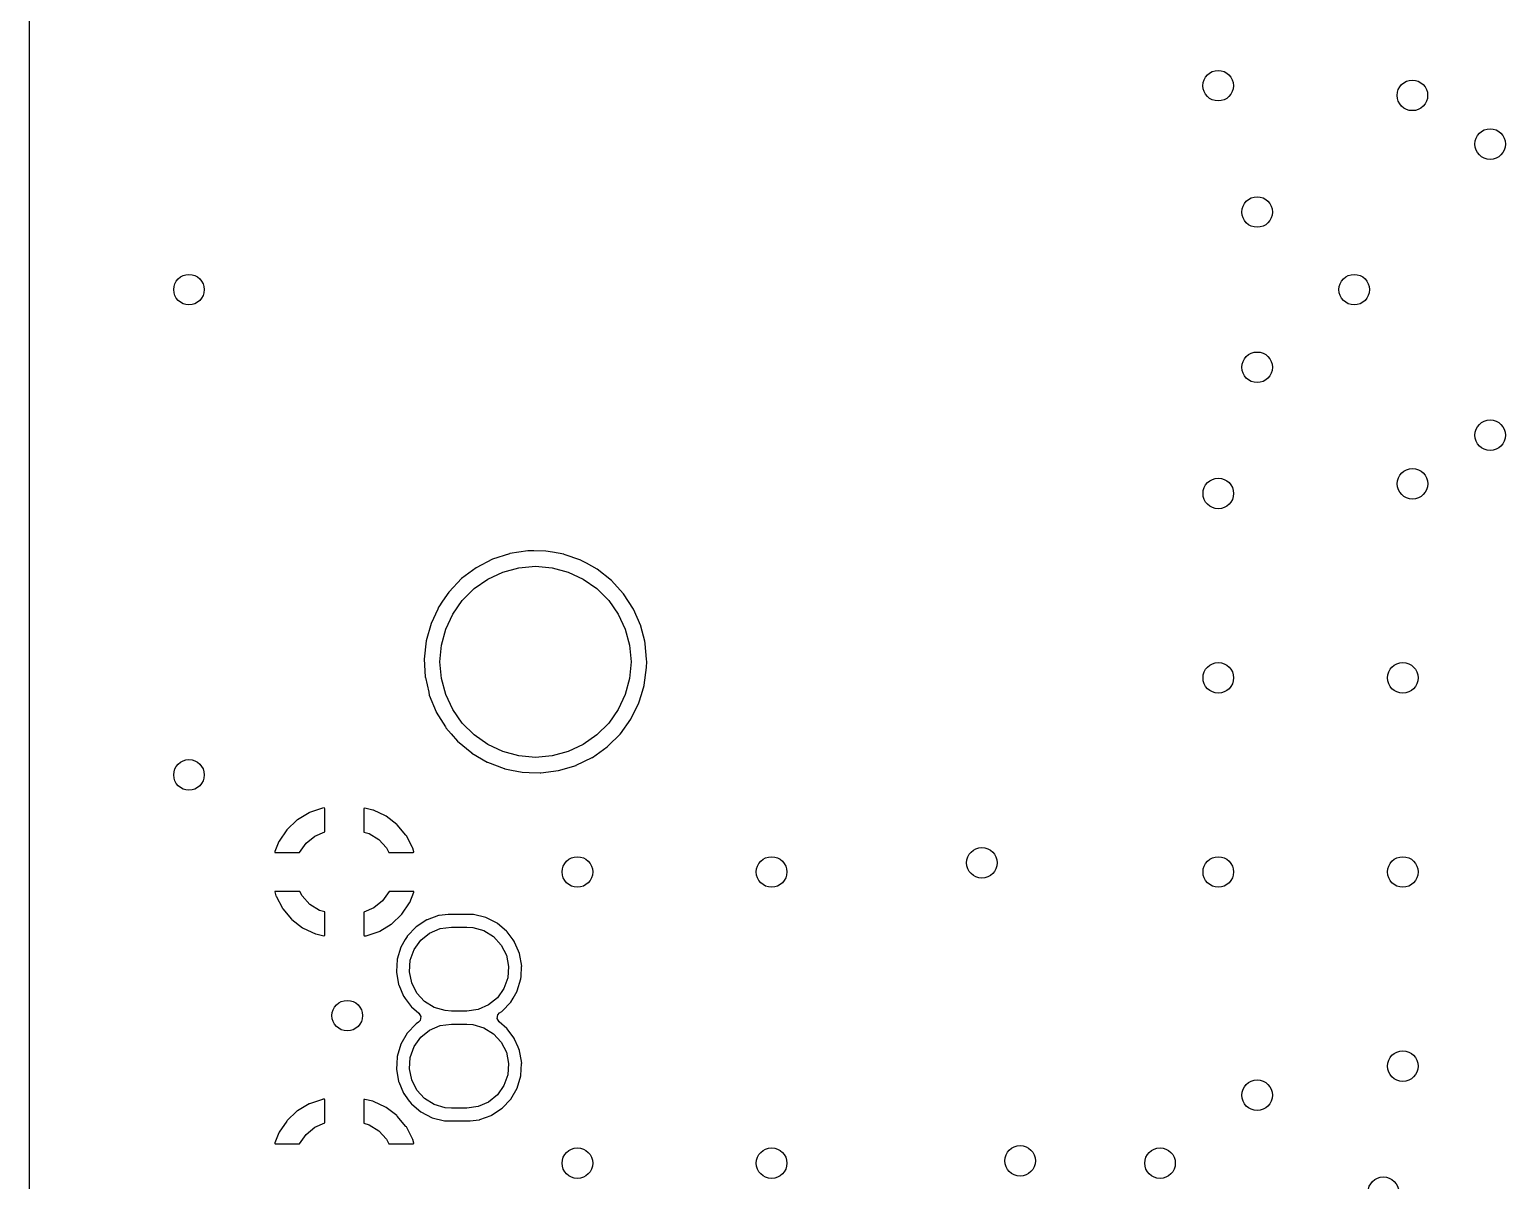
# Model space of a CAD drawing. Extents: x 2.37 to 5.13, y -5.38 to -2.62.
# Drawn here: x 2.368 to 3.128, y -4.459 to -3.866 of the extents above; entities that cross this region are included whole.
import ezdxf

# ---------------------------------------------------------------- set-up
doc = ezdxf.new("R2010")
doc.units = 0
doc.header["$MEASUREMENT"] = 0
doc.layers.add('BLACK', color=7, linetype='CONTINUOUS')

msp = doc.modelspace()

# ---------------------------------------------------------------- linework, layer by layer
at = {"layer": 'BLACK', "linetype": 'CONTINUOUS'}
for p, q in [((2.36789, -5.37919), (2.36789, -2.62081)), ((2.60622, -4.13891), (2.59789, -4.14324)), ((2.60633, -4.13887), (2.60622, -4.13891)), ((2.61503, -4.13603), (2.60633, -4.13887)), ((2.60633, -4.13887), (2.60633, -4.13887)), ((2.61515, -4.13599), (2.61503, -4.13603)), ((2.61503, -4.13603), (2.61503, -4.13603)), ((2.62443, -4.13457), (2.61515, -4.13599)), ((2.62455, -4.13457), (2.62443, -4.13457)), ((2.62756, -4.13461), (2.62455, -4.13457)), ((2.62455, -4.13457), (2.62455, -4.13457)), ((2.63382, -4.13468), (2.62756, -4.13461)), ((2.63716, -4.13528), (2.63382, -4.13468)), ((2.64294, -4.13631), (2.63716, -4.13528)), ((2.64306, -4.13633), (2.64294, -4.13631)), ((2.64294, -4.13631), (2.64294, -4.13631)), ((2.64318, -4.13637), (2.64306, -4.13633)), ((2.6518, -4.13943), (2.64318, -4.13637)), ((2.64318, -4.13637), (2.64318, -4.13637)), ((2.65191, -4.13947), (2.6518, -4.13943)), ((2.65202, -4.13952), (2.65191, -4.13947)), ((2.65462, -4.14096), (2.65202, -4.13952)), ((2.65202, -4.13952), (2.65202, -4.13952)), ((2.66014, -4.144), (2.65462, -4.14096)), ((2.59038, -4.14888), (2.58389, -4.15567)), ((2.59789, -4.14324), (2.59038, -4.14888)), ((2.59679, -4.15403), (2.60382, -4.14911)), ((2.60382, -4.14911), (2.61159, -4.14549)), ((2.61159, -4.14549), (2.61988, -4.14327)), ((2.61988, -4.14327), (2.62843, -4.14252)), ((2.62843, -4.14252), (2.63697, -4.14327)), ((2.63697, -4.14327), (2.64526, -4.14549)), ((2.64526, -4.14549), (2.65303, -4.14911)), ((2.65303, -4.14911), (2.66006, -4.15403)), ((2.66751, -4.14982), (2.66014, -4.144)), ((2.58383, -4.15577), (2.58056, -4.16055)), ((2.58389, -4.15567), (2.58383, -4.15577)), ((2.58383, -4.15577), (2.58383, -4.15577)), ((2.59073, -4.1601), (2.59679, -4.15403)), ((2.66006, -4.15403), (2.66612, -4.1601)), ((2.66759, -4.14991), (2.66751, -4.14982)), ((2.66887, -4.15133), (2.66759, -4.14991)), ((2.66759, -4.14991), (2.66759, -4.14991)), ((2.67382, -4.15677), (2.66887, -4.15133)), ((2.67893, -4.16465), (2.67382, -4.15677)), ((2.57808, -4.16455), (2.57465, -4.17195)), ((2.57855, -4.16354), (2.57808, -4.16455)), ((2.5786, -4.16343), (2.57855, -4.16354)), ((2.57855, -4.16354), (2.57855, -4.16354)), ((2.58056, -4.16055), (2.5786, -4.16343)), ((2.58581, -4.16713), (2.59073, -4.1601)), ((2.66612, -4.1601), (2.67104, -4.16713)), ((2.68267, -4.17327), (2.67893, -4.16465)), ((2.57465, -4.17195), (2.57214, -4.18099)), ((2.58218, -4.1749), (2.58581, -4.16713)), ((2.67104, -4.16713), (2.67467, -4.1749)), ((2.57996, -4.18319), (2.58218, -4.1749)), ((2.67467, -4.1749), (2.67689, -4.18319)), ((2.6827, -4.17338), (2.68267, -4.17327)), ((2.68465, -4.18114), (2.6827, -4.17338)), ((2.57214, -4.18099), (2.57114, -4.19033)), ((2.57921, -4.19173), (2.57996, -4.18319)), ((2.67689, -4.18319), (2.67764, -4.19173)), ((2.68496, -4.18237), (2.68465, -4.18114)), ((2.68497, -4.18249), (2.68496, -4.18237)), ((2.68561, -4.19033), (2.68497, -4.18249)), ((2.68497, -4.18249), (2.68497, -4.18249)), ((2.57114, -4.19033), (2.57115, -4.19045)), ((2.57115, -4.19045), (2.57166, -4.19941)), ((2.57996, -4.20028), (2.57921, -4.19173)), ((2.67764, -4.19173), (2.67689, -4.20028)), ((2.68445, -4.20369), (2.68565, -4.19461)), ((2.68573, -4.19173), (2.68561, -4.19033)), ((2.68565, -4.19461), (2.68566, -4.19453)), ((2.68565, -4.19461), (2.68565, -4.19461)), ((2.68566, -4.19453), (2.68573, -4.19173)), ((2.57166, -4.19941), (2.57168, -4.19971)), ((2.57168, -4.19971), (2.57171, -4.19982)), ((2.57171, -4.19982), (2.57171, -4.19982)), ((2.57171, -4.19982), (2.57342, -4.20743)), ((2.58218, -4.20856), (2.57996, -4.20028)), ((2.67689, -4.20028), (2.67467, -4.20856)), ((2.57342, -4.20743), (2.57375, -4.20887)), ((2.57375, -4.20887), (2.57728, -4.21757)), ((2.58581, -4.21634), (2.58218, -4.20856)), ((2.67467, -4.20856), (2.67104, -4.21634)), ((2.6817, -4.21283), (2.68297, -4.20864)), ((2.68297, -4.20864), (2.6844, -4.20396)), ((2.6844, -4.20396), (2.68443, -4.20384)), ((2.68443, -4.20384), (2.68445, -4.20369)), ((2.57728, -4.21757), (2.57734, -4.21767)), ((2.57734, -4.21767), (2.58201, -4.22528)), ((2.59073, -4.22337), (2.58581, -4.21634)), ((2.67104, -4.21634), (2.66612, -4.22337)), ((2.67754, -4.22124), (2.6817, -4.21283)), ((2.58201, -4.22528), (2.58218, -4.22558)), ((2.59679, -4.22943), (2.59073, -4.22337)), ((2.66612, -4.22337), (2.66006, -4.22943)), ((2.67213, -4.22877), (2.67747, -4.22134)), ((2.67747, -4.22134), (2.67754, -4.22124)), ((2.58218, -4.22558), (2.58226, -4.22567)), ((2.58226, -4.22567), (2.58226, -4.22567)), ((2.58226, -4.22567), (2.58504, -4.22887)), ((2.58504, -4.22887), (2.58833, -4.23267)), ((2.58833, -4.23267), (2.59556, -4.23867)), ((2.60382, -4.23435), (2.59679, -4.22943)), ((2.66006, -4.22943), (2.65303, -4.23435)), ((2.66583, -4.23508), (2.67198, -4.22896)), ((2.67198, -4.22896), (2.67206, -4.22887)), ((2.67198, -4.22896), (2.67198, -4.22896)), ((2.67206, -4.22887), (2.67213, -4.22877)), ((2.67213, -4.22877), (2.67213, -4.22877)), ((2.59556, -4.23867), (2.59566, -4.23873)), ((2.59566, -4.23873), (2.59566, -4.23873)), ((2.59566, -4.23873), (2.60356, -4.24335)), ((2.61159, -4.23798), (2.60382, -4.23435)), ((2.61988, -4.2402), (2.61159, -4.23798)), ((2.62843, -4.24094), (2.61988, -4.2402)), ((2.63697, -4.2402), (2.62843, -4.24094)), ((2.64526, -4.23798), (2.63697, -4.2402)), ((2.65303, -4.23435), (2.64526, -4.23798)), ((2.65777, -4.24095), (2.66541, -4.2355)), ((2.66541, -4.2355), (2.66583, -4.23508)), ((2.60356, -4.24335), (2.60356, -4.24335)), ((2.60356, -4.24335), (2.60367, -4.24341)), ((2.60367, -4.24341), (2.60378, -4.24345)), ((2.60378, -4.24345), (2.61233, -4.24672)), ((2.61233, -4.24672), (2.61233, -4.24672)), ((2.61233, -4.24672), (2.61244, -4.24676)), ((2.61244, -4.24676), (2.61256, -4.24678)), ((2.61256, -4.24678), (2.61256, -4.24678)), ((2.61256, -4.24678), (2.61612, -4.24751)), ((2.61612, -4.24751), (2.62164, -4.24863)), ((2.63114, -4.24896), (2.64022, -4.2478)), ((2.64022, -4.2478), (2.64034, -4.24778)), ((2.64034, -4.24778), (2.64933, -4.24508)), ((2.64933, -4.24508), (2.64944, -4.24503)), ((2.64944, -4.24503), (2.65766, -4.241)), ((2.64944, -4.24503), (2.64944, -4.24503)), ((2.65766, -4.241), (2.65777, -4.24095)), ((2.62164, -4.24863), (2.62522, -4.24876)), ((2.62522, -4.24876), (2.6309, -4.24897)), ((2.6309, -4.24897), (2.63091, -4.24897)), ((2.63091, -4.24897), (2.63102, -4.24898)), ((2.63102, -4.24898), (2.63114, -4.24896)), ((2.63114, -4.24896), (2.63114, -4.24896)), ((2.51181, -4.26952), (2.50585, -4.27311)), ((2.51209, -4.26939), (2.51181, -4.26952)), ((2.51869, -4.26717), (2.51209, -4.26939)), ((2.51899, -4.26711), (2.51869, -4.26717)), ((2.5197, -4.26703), (2.51899, -4.26711)), ((2.51986, -4.26712), (2.5197, -4.26703)), ((2.52, -4.26751), (2.51986, -4.26712)), ((2.52, -4.27925), (2.52, -4.26751)), ((2.54001, -4.26732), (2.54, -4.26735)), ((2.54, -4.26735), (2.54, -4.27942)), ((2.54009, -4.26723), (2.54001, -4.26732)), ((2.5405, -4.26718), (2.54009, -4.26723)), ((2.54463, -4.2681), (2.5405, -4.26718)), ((2.54493, -4.2682), (2.54463, -4.2681)), ((2.55123, -4.27114), (2.54493, -4.2682)), ((2.50034, -4.27831), (2.49643, -4.28407)), ((2.50054, -4.27807), (2.50034, -4.27831)), ((2.5056, -4.2733), (2.50054, -4.27807)), ((2.50585, -4.27311), (2.5056, -4.2733)), ((2.5515, -4.2713), (2.55123, -4.27114)), ((2.55703, -4.27553), (2.5515, -4.2713)), ((2.55725, -4.27574), (2.55703, -4.27553)), ((2.56174, -4.28106), (2.55725, -4.27574)), ((2.49628, -4.28434), (2.49421, -4.28952)), ((2.49643, -4.28407), (2.49628, -4.28434)), ((2.50687, -4.28997), (2.51028, -4.28518)), ((2.51028, -4.28518), (2.51485, -4.28148)), ((2.51485, -4.28148), (2.52, -4.27925)), ((2.54, -4.27942), (2.54274, -4.28022)), ((2.54274, -4.28022), (2.54774, -4.28332)), ((2.54774, -4.28332), (2.55172, -4.28764)), ((2.56192, -4.28132), (2.56174, -4.28106)), ((2.56516, -4.28747), (2.56192, -4.28132)), ((2.49421, -4.28952), (2.4942, -4.28993)), ((2.4942, -4.28993), (2.49443, -4.29)), ((2.49443, -4.29), (2.50686, -4.29)), ((2.50686, -4.29), (2.50687, -4.28997)), ((2.55172, -4.28764), (2.55292, -4.29)), ((2.55292, -4.29), (2.56538, -4.29)), ((2.56528, -4.28776), (2.56516, -4.28747)), ((2.56581, -4.28969), (2.56528, -4.28776)), ((2.56538, -4.29), (2.56577, -4.28986)), ((2.56577, -4.28986), (2.56581, -4.28979)), ((2.56581, -4.28979), (2.56581, -4.28969)), ((2.49423, -4.31014), (2.49419, -4.31021)), ((2.49419, -4.31021), (2.49419, -4.31031)), ((2.49419, -4.31031), (2.49472, -4.31224)), ((2.49462, -4.31), (2.49423, -4.31014)), ((2.50708, -4.31), (2.49462, -4.31)), ((2.49472, -4.31224), (2.49484, -4.31253)), ((2.49484, -4.31253), (2.49808, -4.31868)), ((2.50828, -4.31236), (2.50708, -4.31)), ((2.51226, -4.31668), (2.50828, -4.31236)), ((2.51726, -4.31978), (2.51226, -4.31668)), ((2.54972, -4.31482), (2.54515, -4.31852)), ((2.55313, -4.31003), (2.54972, -4.31482)), ((2.55314, -4.31), (2.55313, -4.31003)), ((2.56557, -4.31), (2.55314, -4.31)), ((2.55966, -4.32169), (2.56357, -4.31593)), ((2.56357, -4.31593), (2.56372, -4.31566)), ((2.56372, -4.31566), (2.56579, -4.31048)), ((2.5658, -4.31007), (2.56557, -4.31)), ((2.56579, -4.31048), (2.5658, -4.31007)), ((2.49808, -4.31868), (2.49826, -4.31894)), ((2.49826, -4.31894), (2.50275, -4.32426)), ((2.50275, -4.32426), (2.50297, -4.32447)), ((2.52, -4.32058), (2.51726, -4.31978)), ((2.52, -4.33265), (2.52, -4.32058)), ((2.54515, -4.31852), (2.54, -4.32075)), ((2.54, -4.32075), (2.54, -4.33249)), ((2.5544, -4.3267), (2.55946, -4.32193)), ((2.55946, -4.32193), (2.55966, -4.32169)), ((2.57843, -4.32246), (2.57258, -4.32458)), ((2.57859, -4.3224), (2.57843, -4.32246)), ((2.57843, -4.32246), (2.57843, -4.32246)), ((2.57876, -4.32238), (2.57859, -4.3224)), ((2.58339, -4.32184), (2.57876, -4.32238)), ((2.58347, -4.32183), (2.58339, -4.32184)), ((2.58339, -4.32184), (2.58339, -4.32184)), ((2.59608, -4.32183), (2.58347, -4.32183)), ((2.5965, -4.32186), (2.59608, -4.32183)), ((2.60288, -4.32342), (2.5965, -4.32186)), ((2.60873, -4.3264), (2.60288, -4.32342)), ((2.50297, -4.32447), (2.5085, -4.3287)), ((2.5085, -4.3287), (2.50877, -4.32886)), ((2.50877, -4.32886), (2.51507, -4.3318)), ((2.51507, -4.3318), (2.51537, -4.3319)), ((2.51537, -4.3319), (2.5195, -4.33282)), ((2.54131, -4.33283), (2.54791, -4.33061)), ((2.54791, -4.33061), (2.54819, -4.33048)), ((2.54819, -4.33048), (2.55415, -4.32689)), ((2.55415, -4.32689), (2.5544, -4.3267)), ((2.56693, -4.32824), (2.56241, -4.33301)), ((2.57242, -4.32464), (2.56693, -4.32824)), ((2.56933, -4.33518), (2.5739, -4.33148)), ((2.57258, -4.32458), (2.57242, -4.32464)), ((2.57258, -4.32458), (2.57258, -4.32458)), ((2.5739, -4.33148), (2.5793, -4.32914)), ((2.5793, -4.32914), (2.58512, -4.32835)), ((2.58512, -4.32835), (2.59299, -4.32835)), ((2.59299, -4.32835), (2.59616, -4.32858)), ((2.59616, -4.32858), (2.6018, -4.33022)), ((2.6018, -4.33022), (2.60679, -4.33332)), ((2.60886, -4.32651), (2.60873, -4.3264)), ((2.61352, -4.33048), (2.60886, -4.32651)), ((2.60886, -4.32651), (2.60886, -4.32651)), ((2.61373, -4.33066), (2.61352, -4.33048)), ((2.61383, -4.33079), (2.61373, -4.33066)), ((2.61686, -4.33491), (2.61383, -4.33079)), ((2.61383, -4.33079), (2.61383, -4.33079)), ((2.5195, -4.33282), (2.51991, -4.33277)), ((2.51991, -4.33277), (2.51999, -4.33268)), ((2.51999, -4.33268), (2.52, -4.33265)), ((2.54, -4.33249), (2.54014, -4.33288)), ((2.54014, -4.33288), (2.5403, -4.33297)), ((2.5403, -4.33297), (2.54101, -4.33289)), ((2.54101, -4.33289), (2.54131, -4.33283)), ((2.55911, -4.33869), (2.55721, -4.34498)), ((2.56139, -4.33476), (2.55911, -4.33869)), ((2.56232, -4.33316), (2.56139, -4.33476)), ((2.56241, -4.33301), (2.56232, -4.33316)), ((2.56232, -4.33316), (2.56232, -4.33316)), ((2.56593, -4.33997), (2.56933, -4.33518)), ((2.60679, -4.33332), (2.61077, -4.33764)), ((2.61077, -4.33764), (2.61344, -4.34288)), ((2.61763, -4.33595), (2.61686, -4.33491)), ((2.61769, -4.3361), (2.61763, -4.33595)), ((2.61968, -4.34078), (2.61769, -4.3361)), ((2.61769, -4.3361), (2.61769, -4.3361)), ((2.55719, -4.34515), (2.55682, -4.35122)), ((2.55721, -4.34498), (2.55719, -4.34515)), ((2.56351, -4.35136), (2.56394, -4.3455)), ((2.56394, -4.3455), (2.56593, -4.33997)), ((2.61344, -4.34288), (2.6146, -4.34864)), ((2.6202, -4.34199), (2.61968, -4.34078)), ((2.62131, -4.34847), (2.6202, -4.34199)), ((2.55682, -4.35122), (2.5568, -4.35153)), ((2.5568, -4.35153), (2.55791, -4.35801)), ((2.56467, -4.35712), (2.56351, -4.35136)), ((2.61417, -4.3545), (2.61218, -4.36003)), ((2.6146, -4.34864), (2.61417, -4.3545)), ((2.6209, -4.35502), (2.62097, -4.3539)), ((2.62097, -4.3539), (2.6213, -4.34864)), ((2.6213, -4.34864), (2.62131, -4.34847)), ((2.6213, -4.34864), (2.6213, -4.34864)), ((2.55791, -4.35801), (2.55798, -4.35816)), ((2.55798, -4.35816), (2.55798, -4.35816)), ((2.55798, -4.35816), (2.56042, -4.3639)), ((2.56734, -4.36236), (2.56467, -4.35712)), ((2.61218, -4.36003), (2.60878, -4.36482)), ((2.61684, -4.36503), (2.61892, -4.36146)), ((2.61892, -4.36146), (2.619, -4.36131)), ((2.619, -4.36131), (2.6209, -4.35502)), ((2.56042, -4.3639), (2.56048, -4.36405)), ((2.56048, -4.36405), (2.56058, -4.36419)), ((2.56058, -4.36419), (2.56058, -4.36419)), ((2.56058, -4.36419), (2.56131, -4.36518)), ((2.56131, -4.36518), (2.56438, -4.36934)), ((2.56438, -4.36934), (2.5645, -4.36945)), ((2.5645, -4.36945), (2.56451, -4.36945)), ((2.56451, -4.36945), (2.56843, -4.37279)), ((2.57132, -4.36668), (2.56734, -4.36236)), ((2.57631, -4.36978), (2.57132, -4.36668)), ((2.58195, -4.37142), (2.57631, -4.36978)), ((2.60421, -4.36852), (2.59882, -4.37086)), ((2.60878, -4.36482), (2.60421, -4.36852)), ((2.61118, -4.37176), (2.6157, -4.36699)), ((2.6157, -4.36699), (2.61684, -4.36503)), ((2.56814, -4.37744), (2.56693, -4.37824)), ((2.56906, -4.37648), (2.56814, -4.37744)), ((2.56843, -4.37279), (2.56942, -4.37452)), ((2.56942, -4.37452), (2.56906, -4.37648)), ((2.58512, -4.37165), (2.58195, -4.37142)), ((2.59299, -4.37165), (2.58512, -4.37165)), ((2.59882, -4.37086), (2.59299, -4.37165)), ((2.60869, -4.37548), (2.60905, -4.37352)), ((2.60968, -4.37721), (2.60869, -4.37548)), ((2.60905, -4.37352), (2.60997, -4.37256)), ((2.61361, -4.38055), (2.60968, -4.37721)), ((2.60997, -4.37256), (2.61104, -4.37185)), ((2.61104, -4.37185), (2.61118, -4.37176)), ((2.56241, -4.38301), (2.55911, -4.38869)), ((2.56693, -4.37824), (2.56241, -4.38301)), ((2.56933, -4.38518), (2.5739, -4.38148)), ((2.5739, -4.38148), (2.5793, -4.37914)), ((2.5793, -4.37914), (2.58512, -4.37835)), ((2.58512, -4.37835), (2.59299, -4.37835)), ((2.59299, -4.37835), (2.59616, -4.37858)), ((2.59616, -4.37858), (2.6018, -4.38022)), ((2.6018, -4.38022), (2.60679, -4.38332)), ((2.60679, -4.38332), (2.61077, -4.38764)), ((2.61373, -4.38066), (2.61361, -4.38055)), ((2.61361, -4.38055), (2.61361, -4.38055)), ((2.61383, -4.38079), (2.61373, -4.38066)), ((2.61726, -4.38544), (2.61383, -4.38079)), ((2.61383, -4.38079), (2.61383, -4.38079)), ((2.55911, -4.38869), (2.55721, -4.39498)), ((2.56394, -4.3955), (2.56593, -4.38997)), ((2.56593, -4.38997), (2.56933, -4.38518)), ((2.61077, -4.38764), (2.61344, -4.39288)), ((2.61763, -4.38595), (2.61726, -4.38544)), ((2.61769, -4.3861), (2.61763, -4.38595)), ((2.61946, -4.39026), (2.61769, -4.3861)), ((2.61769, -4.3861), (2.61769, -4.3861)), ((2.6202, -4.39199), (2.61946, -4.39026)), ((2.62023, -4.39216), (2.6202, -4.39199)), ((2.62051, -4.39381), (2.62023, -4.39216)), ((2.62023, -4.39216), (2.62023, -4.39216)), ((2.55697, -4.39875), (2.5568, -4.40153)), ((2.55719, -4.39515), (2.55697, -4.39875)), ((2.55721, -4.39498), (2.55719, -4.39515)), ((2.56351, -4.40136), (2.56394, -4.3955)), ((2.61344, -4.39288), (2.6146, -4.39864)), ((2.6146, -4.39864), (2.61417, -4.4045)), ((2.62131, -4.39847), (2.62051, -4.39381)), ((2.62092, -4.40485), (2.6213, -4.39864)), ((2.6213, -4.39864), (2.62131, -4.39847)), ((2.6213, -4.39864), (2.6213, -4.39864)), ((2.5568, -4.40153), (2.55791, -4.40801)), ((2.56467, -4.40712), (2.56351, -4.40136)), ((2.56734, -4.41236), (2.56467, -4.40712)), ((2.61417, -4.4045), (2.61218, -4.41003)), ((2.619, -4.41131), (2.6209, -4.40502)), ((2.6209, -4.40502), (2.62092, -4.40485)), ((2.55791, -4.40801), (2.55798, -4.40816)), ((2.55798, -4.40816), (2.55798, -4.40816)), ((2.55798, -4.40816), (2.56042, -4.4139)), ((2.56042, -4.4139), (2.56048, -4.41405)), ((2.56048, -4.41405), (2.56058, -4.41419)), ((2.56058, -4.41419), (2.56058, -4.41419)), ((2.56058, -4.41419), (2.56291, -4.41735)), ((2.57132, -4.41668), (2.56734, -4.41236)), ((2.60878, -4.41482), (2.60421, -4.41852)), ((2.61218, -4.41003), (2.60878, -4.41482)), ((2.6157, -4.41699), (2.619, -4.41131)), ((2.51181, -4.41952), (2.50585, -4.42311)), ((2.51209, -4.41939), (2.51181, -4.41952)), ((2.51869, -4.41717), (2.51209, -4.41939)), ((2.51899, -4.41711), (2.51869, -4.41717)), ((2.5197, -4.41703), (2.51899, -4.41711)), ((2.51986, -4.41712), (2.5197, -4.41703)), ((2.52, -4.41751), (2.51986, -4.41712)), ((2.52, -4.42925), (2.52, -4.41751)), ((2.54001, -4.41732), (2.54, -4.41735)), ((2.54, -4.41735), (2.54, -4.42942)), ((2.54009, -4.41723), (2.54001, -4.41732)), ((2.5405, -4.41718), (2.54009, -4.41723)), ((2.54463, -4.4181), (2.5405, -4.41718)), ((2.54493, -4.4182), (2.54463, -4.4181)), ((2.55123, -4.42114), (2.54493, -4.4182)), ((2.5515, -4.4213), (2.55123, -4.42114)), ((2.55703, -4.42553), (2.5515, -4.4213)), ((2.56291, -4.41735), (2.56438, -4.41934)), ((2.56438, -4.41934), (2.5645, -4.41945)), ((2.5645, -4.41945), (2.56707, -4.42163)), ((2.56707, -4.42163), (2.56938, -4.4236)), ((2.57631, -4.41978), (2.57132, -4.41668)), ((2.58195, -4.42142), (2.57631, -4.41978)), ((2.58512, -4.42165), (2.58195, -4.42142)), ((2.59299, -4.42165), (2.58512, -4.42165)), ((2.59882, -4.42086), (2.59299, -4.42165)), ((2.60421, -4.41852), (2.59882, -4.42086)), ((2.60569, -4.42536), (2.61118, -4.42176)), ((2.61118, -4.42176), (2.6157, -4.41699)), ((2.50034, -4.42831), (2.49643, -4.43407)), ((2.50054, -4.42807), (2.50034, -4.42831)), ((2.5056, -4.4233), (2.50054, -4.42807)), ((2.50585, -4.42311), (2.5056, -4.4233)), ((2.51485, -4.43148), (2.52, -4.42925)), ((2.54, -4.42942), (2.54274, -4.43022)), ((2.54274, -4.43022), (2.54774, -4.43332)), ((2.55725, -4.42574), (2.55703, -4.42553)), ((2.56174, -4.43106), (2.55725, -4.42574)), ((2.56938, -4.4236), (2.57523, -4.42658)), ((2.57523, -4.42658), (2.58161, -4.42814)), ((2.58161, -4.42814), (2.58203, -4.42817)), ((2.58203, -4.42817), (2.59464, -4.42817)), ((2.59464, -4.42817), (2.59472, -4.42816)), ((2.59472, -4.42816), (2.59935, -4.42762)), ((2.59472, -4.42816), (2.59472, -4.42816)), ((2.59935, -4.42762), (2.59952, -4.4276)), ((2.59952, -4.4276), (2.59968, -4.42754)), ((2.59968, -4.42754), (2.60553, -4.42542)), ((2.60553, -4.42542), (2.60569, -4.42536)), ((2.60553, -4.42542), (2.60553, -4.42542)), ((2.49628, -4.43434), (2.49421, -4.43952)), ((2.49643, -4.43407), (2.49628, -4.43434)), ((2.50687, -4.43997), (2.51028, -4.43518)), ((2.51028, -4.43518), (2.51485, -4.43148)), ((2.54774, -4.43332), (2.55172, -4.43764)), ((2.55172, -4.43764), (2.55292, -4.44)), ((2.56192, -4.43132), (2.56174, -4.43106)), ((2.56516, -4.43747), (2.56192, -4.43132)), ((2.56528, -4.43776), (2.56516, -4.43747)), ((2.56581, -4.43969), (2.56528, -4.43776)), ((2.49421, -4.43952), (2.4942, -4.43993)), ((2.4942, -4.43993), (2.49443, -4.44)), ((2.49443, -4.44), (2.50686, -4.44)), ((2.50686, -4.44), (2.50687, -4.43997)), ((2.55292, -4.44), (2.56538, -4.44)), ((2.56538, -4.44), (2.56577, -4.43986)), ((2.56577, -4.43986), (2.56581, -4.43979)), ((2.56581, -4.43979), (2.56581, -4.43969))]:
    msp.add_line(p, q, dxfattribs=at)
at = {"layer": 'BLACK'}
for centre in [(2.97993, -3.89492), (3.07993, -3.89992), (3.12, -3.925), (3, -3.96), (2.45, -4), (3.05, -4), (3, -4.04), (3.12, -4.075), (3.08, -4.1), (2.98, -4.105), (2.98, -4.2), (3.075, -4.2), (2.45, -4.25), (2.65, -4.3), (2.75, -4.3), (2.85827, -4.29528), (2.98, -4.3), (3.075, -4.3), (2.5315, -4.37402), (3.075, -4.4), (3, -4.415), (2.65, -4.45), (2.75, -4.45), (2.87795, -4.44882), (2.95, -4.45), (3.065, -4.465)]:
    msp.add_circle(centre, 0.00787, dxfattribs=at)

doc.saveas('drawing.dxf')
